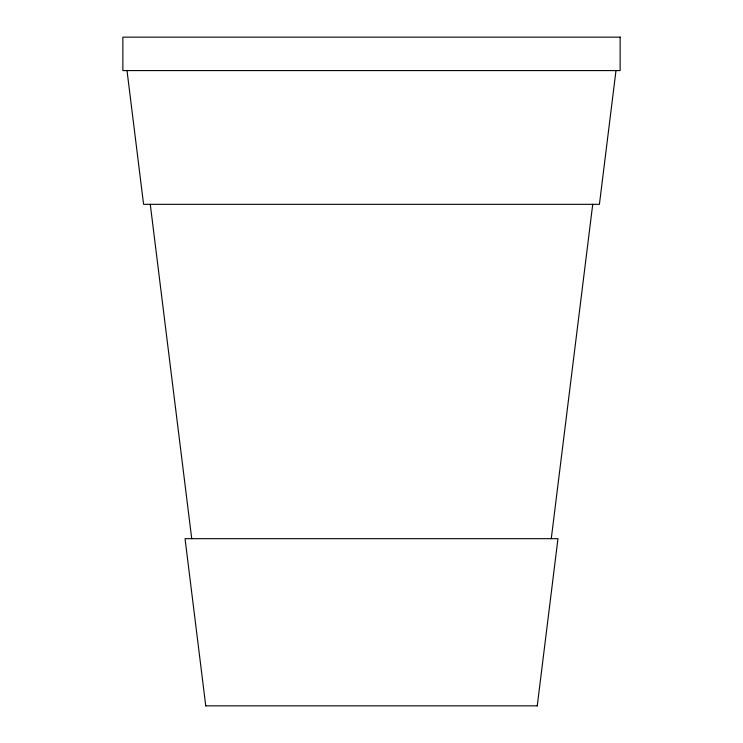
<?xml version="1.0" encoding="UTF-8"?>
<svg xmlns="http://www.w3.org/2000/svg" width="743" height="743" viewBox="0 0 743 743"><rect width="100%" height="100%" fill="white"/><g stroke="black" fill="none" stroke-linecap="round" stroke-linejoin="round"><path stroke-width="1.11" d="M551.278 538.675L592.728 204.325M537.245 705.85L557.965 538.675L185.035 538.675L205.755 705.85M616.021 70.353L599.415 204.325L143.585 204.325L126.979 70.353M205.635 705.85L537.365 705.85M150.272 204.325L191.722 538.675M620.136 37.15L122.864 37.15L122.864 70.585L620.136 70.585L620.136 37.15"/></g></svg>
